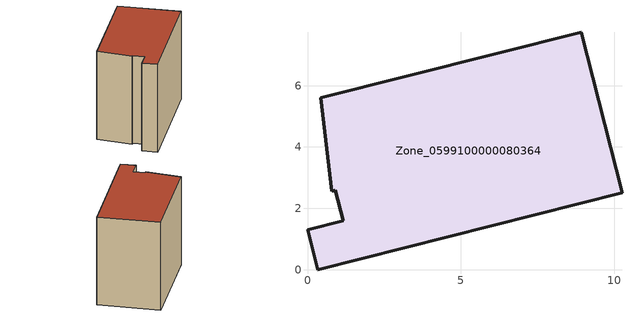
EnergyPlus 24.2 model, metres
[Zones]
Zone_0599100000080364
 floor ground (C_G): 0.42,5.61 8.93,7.74 10.25,2.51 0.33,0 0,1.3 1.17,1.59 0.91,2.59 0.8,2.56 z0
 wall outside (C_F): 1.17,1.59 0,1.3 0.33,0 10.25,2.51 8.93,7.74 0.42,5.61 0.8,2.56 0.91,2.59 1.17,1.59 z0:8.07
 roof outside (C_R): 8.93,7.74 0.42,5.61 0.8,2.56 0.91,2.59 1.17,1.59 0,1.3 0.33,0 10.25,2.51 z8.07
[BUILDING]
Pand.0599100000080364: North Axis=0; Terrain=City; Loads Convergence Tolerance Value=0.04; Temperature Convergence Tolerance Value=0.4; Solar Distribution=FullExterior; Maximum Number of Warmup Days=25; Minimum Number of Warmup Days=1
[Site:Location]
Rotterdam.The.Hague.AP_ZH_NLD Design_Conditions: Latitude=51.96; Longitude=4.45; Time Zone=1; Elevation=-4.5
[SITE:GROUNDTEMPERATURE:BUILDINGSURFACE]
18, 18, 18, 18, 18, 18, 18, 18, 18, 18, 18, 18
[MATERIAL] Thermal Absorptance=0.9; Solar Absorptance=0.7; Visible Absorptance=0.7
Name | Roughness | Thickness | Conductivity | Density | Specific Heat
G.TI.1975-1991 | MediumSmooth | 0.15 | 0.288461 | 540 | 1210
F.TI.1975-1991 | Rough | 0.3 | 0.230769 | 1920 | 840
R.TI.1975-1991 | MediumRough | 0.2 | 0.153846 | 1500 | 1000
[CONSTRUCTION]
C_G: G.TI.1975-1991
C_F: F.TI.1975-1991
C_R: R.TI.1975-1991
[ZONE]
Zone_0599100000080364: Type=1; Multiplier=1; Ceiling Height=Autocalculate; Volume=Autocalculate; Floor Area=autocalculate; Part of Total Floor Area=Yes
[ZONEINFILTRATION:DESIGNFLOWRATE]
Infil_Zone_0599100000080364: Zone or ZoneList or Space or SpaceList=Zone_0599100000080364; Schedule=AlwaysOn; Design Flow Rate Calculation Method=Flow/Area; Flow Rate per Floor Area=0.003; Constant Term Coefficient=1; Temperature Term Coefficient=0; Velocity Term Coefficient=0; Velocity Squared Term Coefficient=0
[HVACTEMPLATE:ZONE:IDEALLOADSAIRSYSTEM]
Zone_0599100000080364: Maximum Heating Supply Air Temperature=50; Minimum Cooling Supply Air Temperature=13; Maximum Heating Supply Air Humidity Ratio=0.0156; Minimum Cooling Supply Air Humidity Ratio=0.0077; Heating Limit=NoLimit; Cooling Limit=NoLimit; Dehumidification Control Type=ConstantSensibleHeatRatio; Cooling Sensible Heat Ratio=0.7; Dehumidification Setpoint=60; Humidification Control Type=None; Humidification Setpoint=30; Outdoor Air Method=None; Outdoor Air Flow Rate per Person=0.00944; Outdoor Air Flow Rate per Zone Floor Area=0; Outdoor Air Flow Rate per Zone=0; Demand Controlled Ventilation Type=None; Outdoor Air Economizer Type=NoEconomizer; Heat Recovery Type=None; Sensible Heat Recovery Effectiveness=0.7; Latent Heat Recovery Effectiveness=0.65
[ZONECONTROL:THERMOSTAT]
ThermostatControl_Zone_0599100000080364: Zone or ZoneList=Zone_0599100000080364; Control Type Schedule=DualSetpointControlType; Control 1=Thermostat_Zone_0599100000080364; Temperature Difference Between Cutout And Setpoint=0
[THERMOSTATSETPOINT:DUALSETPOINT]
Thermostat_Zone_0599100000080364: Heating Setpoint Temperature Schedule=HeatingSetpoint_Zone_0599100000080364; Cooling Setpoint Temperature Schedule=CoolingSetpoint_Zone_0599100000080364
[SCHEDULE:COMPACT]
HeatingSetpoint_Zone_0599100000080364: Through: 12/31, For: AllDays, Until: 24:00, 21
CoolingSetpoint_Zone_0599100000080364: Through: 12/31, For: AllDays, Until: 24:00, 24
DualSetpointControlType: Through: 12/31, For: AllDays, Until: 24:00, 4
AlwaysOn: Through: 12/31, For: AllDays, Until: 24:00, 1
